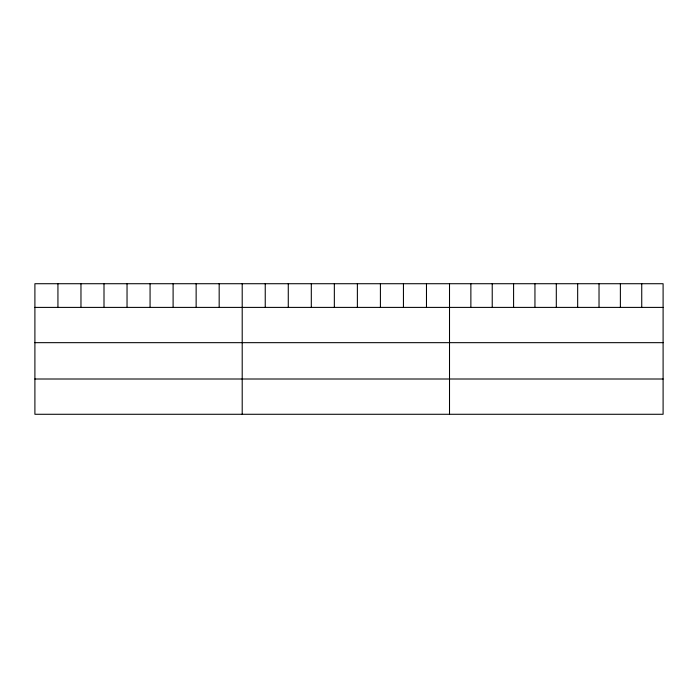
<?xml version="1.0" encoding="UTF-8"?>
<svg xmlns="http://www.w3.org/2000/svg" width="698" height="698" viewBox="0 0 698 698"><rect width="100%" height="100%" fill="white"/><g stroke="black" fill="none" stroke-linecap="round" stroke-linejoin="round"><path stroke-width="1.05" d="M663.1 307.399L663.1 414.28L34.9 414.28L34.9 283.72L663.1 283.72L663.1 307.399L34.9 307.399M34.9 342.666L663.1 342.666M34.9 379.005L663.1 379.005M641.741 283.72L641.741 307.399M620.382 283.72L620.382 307.399M599.024 283.72L599.024 307.399M577.665 283.72L577.665 307.399M556.306 283.72L556.306 307.399M534.947 283.72L534.947 307.399M513.588 283.72L513.588 307.399M492.23 283.72L492.23 307.399M470.871 283.72L470.871 307.399M449.512 283.72L449.512 414.28M426.478 283.72L426.478 307.399M403.444 283.72L403.444 307.399M380.41 283.72L380.41 307.399M357.376 283.72L357.376 307.399M334.342 283.72L334.342 307.399M311.308 283.72L311.308 307.399M288.274 283.72L288.274 307.399M265.24 283.72L265.24 307.399M242.206 283.72L242.206 414.28M219.172 283.72L219.172 307.399M196.138 283.72L196.138 307.399M173.104 283.72L173.104 307.399M150.07 283.72L150.07 307.399M127.036 283.72L127.036 307.399M104.002 283.72L104.002 307.399M80.968 283.72L80.968 307.399M57.934 283.72L57.934 307.399"/></g></svg>
